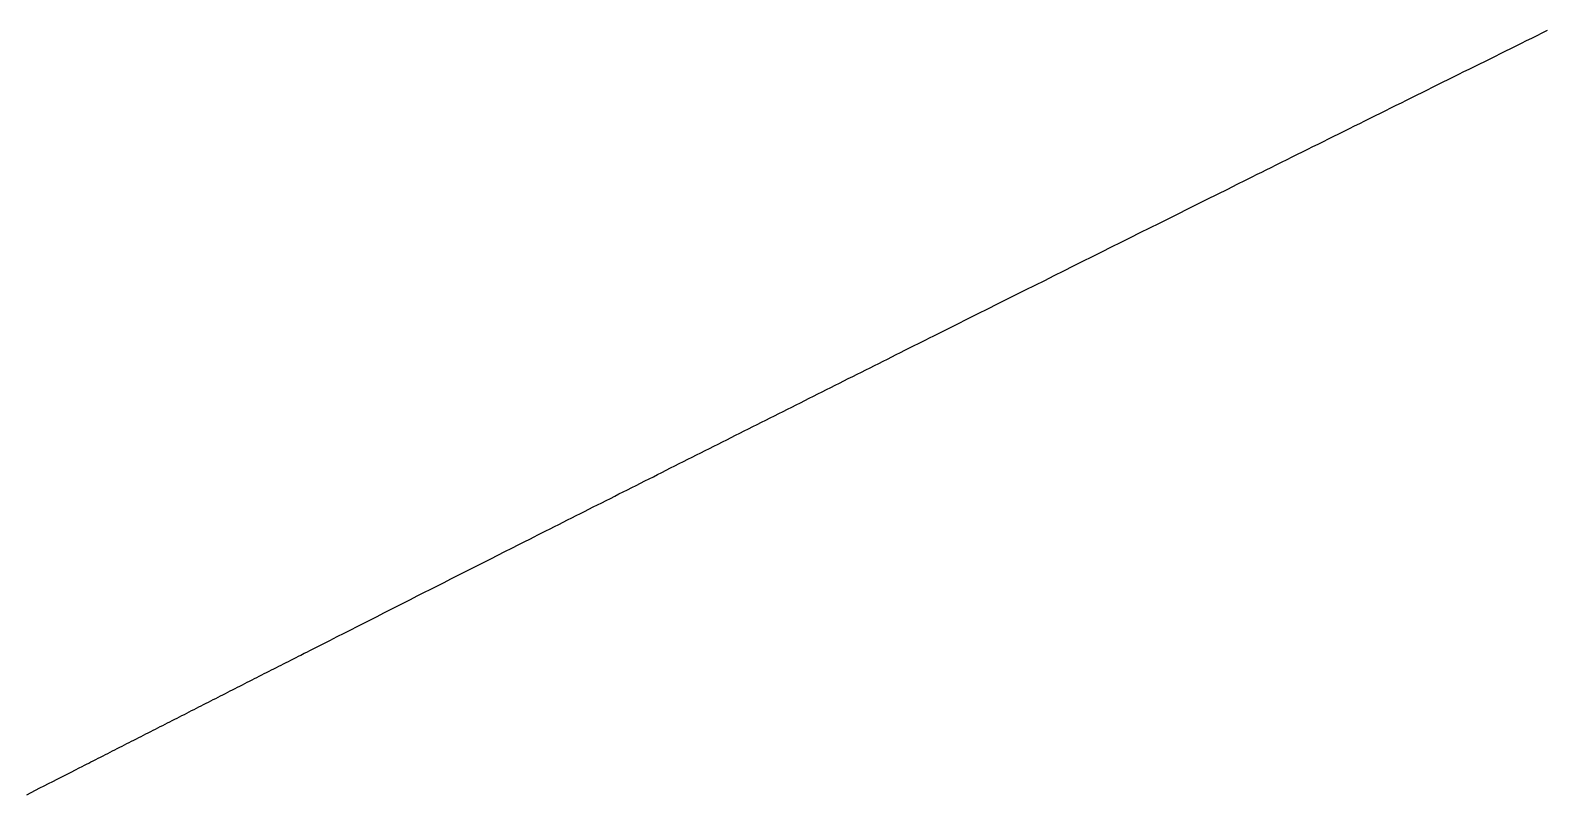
# Model space of a CAD drawing. Header units: millimetres. Extents: x 0 to 610, y 0 to 457.
# Drawn here: x 20.2078 to 20.4513, y 95.1046 to 95.2275 of the extents above; entities that cross this region are included whole.
import ezdxf

# ---------------------------------------------------------------- set-up
doc = ezdxf.new("R2010")
doc.units = ezdxf.units.MM
doc.layers.add('TEST_CUT_FIRST', color=1, linetype='Continuous')

msp = doc.modelspace()

# ---------------------------------------------------------------- linework, layer by layer
at = {"layer": 'TEST_CUT_FIRST'}
msp.add_lwpolyline([(20.20726, 95.10463), (20.20797, 95.10499), (20.20867, 95.10535), (20.20937, 95.10571), (20.21006, 95.10606), (20.21075, 95.10641), (20.21143, 95.10676), (20.21214, 95.10712), (20.21286, 95.10749), (20.21362, 95.10788), (20.21437, 95.10826), (20.21506, 95.10862), (20.21567, 95.10893), (20.21615, 95.10917), (20.21653, 95.10937), (20.21687, 95.10954), (20.2172, 95.10971), (20.21755, 95.10989), (20.21794, 95.11008), (20.21833, 95.11029), (20.21873, 95.11049), (20.21912, 95.11069), (20.2195, 95.11088), (20.21988, 95.11108), (20.22026, 95.11127), (20.22064, 95.11147), (20.22103, 95.11166), (20.22141, 95.11186), (20.22179, 95.11205), (20.22218, 95.11225), (20.22256, 95.11245), (20.22294, 95.11264), (20.22333, 95.11284), (20.22371, 95.11303), (20.2241, 95.11323), (20.22448, 95.11342), (20.22486, 95.11362), (20.22525, 95.11382), (20.22563, 95.11401), (20.22602, 95.11421), (20.2264, 95.1144), (20.22678, 95.1146), (20.22717, 95.1148), (20.22755, 95.11499), (20.22794, 95.11519), (20.22832, 95.11538), (20.22871, 95.11558), (20.2291, 95.11578), (20.22948, 95.11598), (20.22987, 95.11617), (20.23026, 95.11637), (20.23064, 95.11657), (20.23103, 95.11677), (20.23142, 95.11696), (20.23181, 95.11716), (20.23219, 95.11736), (20.23258, 95.11755), (20.23297, 95.11775), (20.23336, 95.11795), (20.23374, 95.11815), (20.23413, 95.11834), (20.23452, 95.11854), (20.23491, 95.11874), (20.23529, 95.11894), (20.23568, 95.11913), (20.23607, 95.11933), (20.23646, 95.11953), (20.23684, 95.11973), (20.23723, 95.11992), (20.23762, 95.12012), (20.23801, 95.12032), (20.2384, 95.12052), (20.23879, 95.12071), (20.23917, 95.12091), (20.23956, 95.12111), (20.23995, 95.12131), (20.24034, 95.1215), (20.24073, 95.1217), (20.24112, 95.1219), (20.24151, 95.1221), (20.2419, 95.1223), (20.24229, 95.1225), (20.24268, 95.1227), (20.24307, 95.12289), (20.24346, 95.12309), (20.24385, 95.12329), (20.24424, 95.12349), (20.24463, 95.12369), (20.24502, 95.12389), (20.24541, 95.12409), (20.2458, 95.12428), (20.2462, 95.12448), (20.24659, 95.12468), (20.24698, 95.12488), (20.24737, 95.12508), (20.24776, 95.12528), (20.24815, 95.12548), (20.24854, 95.12567), (20.24892, 95.12587), (20.24931, 95.12607), (20.24972, 95.12627), (20.25014, 95.12649), (20.25056, 95.1267), (20.25095, 95.1269), (20.25128, 95.12707), (20.25156, 95.12721), (20.25185, 95.12736), (20.25225, 95.12756), (20.25285, 95.12787), (20.25371, 95.1283), (20.25478, 95.12884), (20.25595, 95.12944), (20.25714, 95.13004), (20.25826, 95.13061), (20.25934, 95.13116), (20.26038, 95.13169), (20.26143, 95.13222), (20.26249, 95.13275), (20.26356, 95.1333), (20.26464, 95.13385), (20.26572, 95.1344), (20.2668, 95.13494), (20.26788, 95.13549), (20.26895, 95.13603), (20.27003, 95.13658), (20.2711, 95.13712), (20.27218, 95.13767), (20.27325, 95.13821), (20.27433, 95.13876), (20.27542, 95.13931), (20.2765, 95.13985), (20.27758, 95.1404), (20.27865, 95.14094), (20.27971, 95.14148), (20.28077, 95.14202), (20.28185, 95.14256), (20.28297, 95.14313), (20.28411, 95.14371), (20.28525, 95.14428), (20.28633, 95.14483), (20.28729, 95.14531), (20.2881, 95.14572), (20.28879, 95.14607), (20.28942, 95.14639), (20.29004, 95.1467), (20.2907, 95.14703), (20.29139, 95.14738), (20.29209, 95.14774), (20.2928, 95.14809), (20.2935, 95.14845), (20.29419, 95.14879), (20.29487, 95.14914), (20.29555, 95.14949), (20.29624, 95.14983), (20.29693, 95.15018), (20.29762, 95.15053), (20.29831, 95.15088), (20.299, 95.15123), (20.29969, 95.15157), (20.30038, 95.15192), (20.30107, 95.15227), (20.30176, 95.15262), (20.30245, 95.15297), (20.30314, 95.15331), (20.30384, 95.15366), (20.30453, 95.15401), (20.30522, 95.15436), (20.30591, 95.15471), (20.3066, 95.15506), (20.30729, 95.1554), (20.30798, 95.15575), (20.30867, 95.1561), (20.30936, 95.15645), (20.31006, 95.1568), (20.31075, 95.15715), (20.31145, 95.1575), (20.31214, 95.15785), (20.31284, 95.1582), (20.31353, 95.15855), (20.31423, 95.1589), (20.31492, 95.15925), (20.31562, 95.1596), (20.31631, 95.15995), (20.31701, 95.1603), (20.3177, 95.16065), (20.3184, 95.161), (20.31909, 95.16135), (20.31979, 95.1617), (20.32048, 95.16205), (20.32118, 95.1624), (20.32187, 95.16275), (20.32257, 95.1631), (20.32327, 95.16345), (20.32396, 95.1638), (20.32466, 95.16415), (20.32536, 95.1645), (20.32605, 95.16485), (20.32675, 95.1652), (20.32744, 95.16555), (20.32814, 95.1659), (20.32884, 95.16625), (20.32953, 95.1666), (20.33023, 95.16695), (20.33093, 95.1673), (20.33163, 95.16765), (20.33232, 95.168), (20.33302, 95.16835), (20.33372, 95.1687), (20.33442, 95.16905), (20.33512, 95.1694), (20.33582, 95.16975), (20.33652, 95.17011), (20.33722, 95.17046), (20.33792, 95.17081), (20.33862, 95.17116), (20.33932, 95.17151), (20.34002, 95.17186), (20.34072, 95.17221), (20.34142, 95.17256), (20.34212, 95.17292), (20.34283, 95.17327), (20.34353, 95.17362), (20.34423, 95.17397), (20.34493, 95.17432), (20.34563, 95.17467), (20.34632, 95.17502), (20.34701, 95.17537), (20.34771, 95.17572), (20.34843, 95.17608), (20.34917, 95.17645), (20.34991, 95.17682), (20.3506, 95.17717), (20.35124, 95.17748), (20.3518, 95.17777), (20.35238, 95.17806), (20.35309, 95.17841), (20.35405, 95.17889), (20.35532, 95.17953), (20.35684, 95.18029), (20.3585, 95.18112), (20.36017, 95.18196), (20.36177, 95.18276), (20.3633, 95.18352), (20.3648, 95.18427), (20.3663, 95.18502), (20.36781, 95.18578), (20.36934, 95.18654), (20.37089, 95.18731), (20.37243, 95.18809), (20.37397, 95.18886), (20.3755, 95.18962), (20.37704, 95.19039), (20.37857, 95.19115), (20.3801, 95.19192), (20.38163, 95.19268), (20.38317, 95.19345), (20.38471, 95.19422), (20.38626, 95.19499), (20.3878, 95.19576), (20.38934, 95.19653), (20.39086, 95.19728), (20.39237, 95.19803), (20.39388, 95.19879), (20.39542, 95.19955), (20.39702, 95.20035), (20.39867, 95.20118), (20.40032, 95.20199), (20.40185, 95.20276), (20.40317, 95.20342), (20.40422, 95.20394), (20.40507, 95.20436), (20.4058, 95.20472), (20.40651, 95.20508), (20.40729, 95.20546), (20.40812, 95.20588), (20.40898, 95.20631), (20.40985, 95.20674), (20.4107, 95.20716), (20.41154, 95.20758), (20.41236, 95.20799), (20.41319, 95.2084), (20.41402, 95.20881), (20.41486, 95.20923), (20.41569, 95.20964), (20.41653, 95.21006), (20.41737, 95.21047), (20.4182, 95.21089), (20.41904, 95.2113), (20.41987, 95.21172), (20.42071, 95.21213), (20.42155, 95.21255), (20.42238, 95.21296), (20.42322, 95.21338), (20.42406, 95.21379), (20.42489, 95.21421), (20.42573, 95.21462), (20.42656, 95.21504), (20.4274, 95.21545), (20.42824, 95.21587), (20.42907, 95.21628), (20.42991, 95.2167), (20.43075, 95.21712), (20.43159, 95.21753), (20.43243, 95.21795), (20.43326, 95.21836), (20.4341, 95.21878), (20.43494, 95.2192), (20.43578, 95.21961), (20.43662, 95.22003), (20.43746, 95.22044), (20.4383, 95.22086), (20.43914, 95.22127), (20.43998, 95.22169), (20.44082, 95.22211), (20.44166, 95.22252), (20.4425, 95.22294), (20.44334, 95.22335), (20.44417, 95.22377), (20.44501, 95.22419), (20.44585, 95.2246), (20.44669, 95.22502), (20.44753, 95.22543), (20.44837, 95.22585), (20.44921, 95.22626), (20.45005, 95.22668), (20.45089, 95.2271), (20.45174, 95.22751)], dxfattribs=at)

doc.saveas('drawing.dxf')
